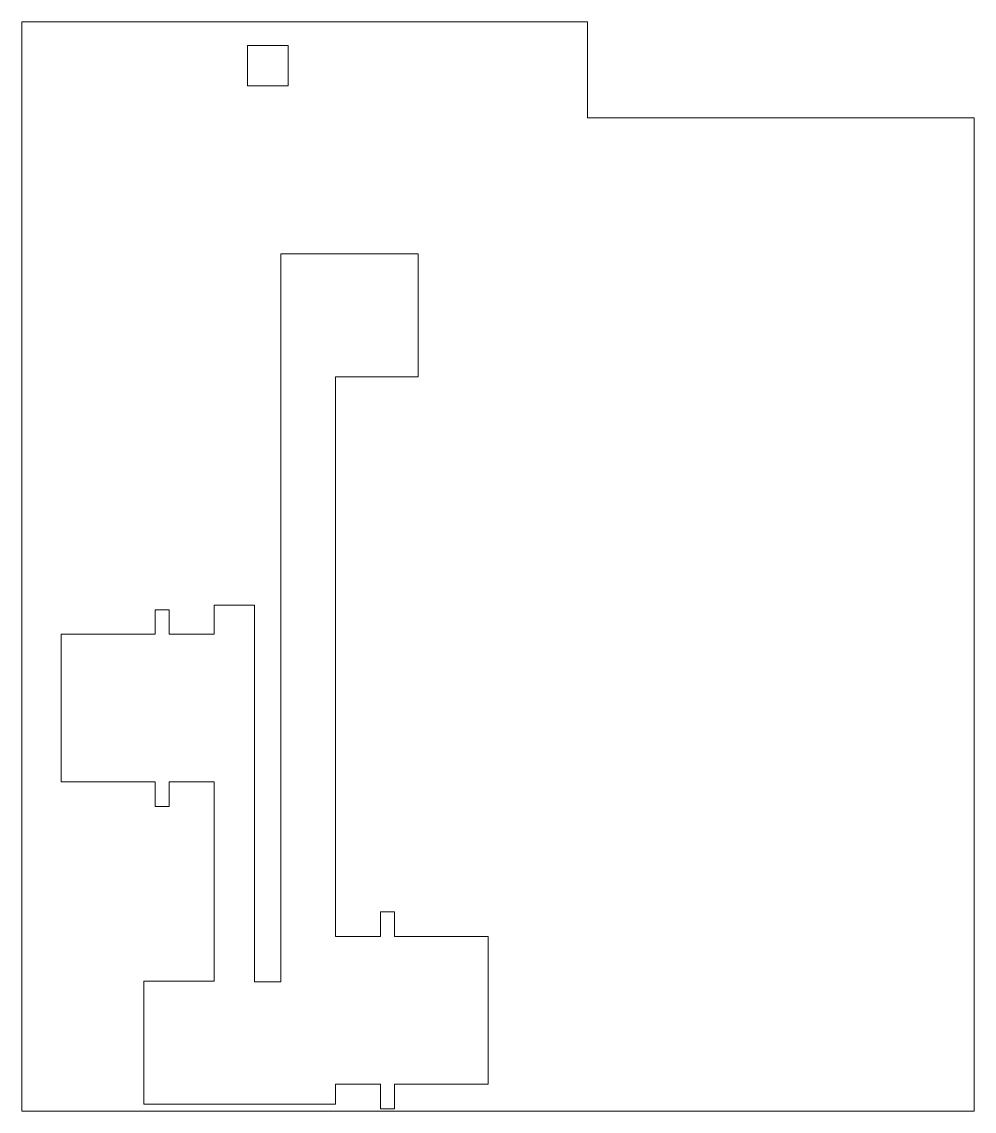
# Model space of a CAD drawing. Header units: millimetres. Extents: x -398 to -127, y -256 to 54.
import ezdxf

# ---------------------------------------------------------------- set-up
doc = ezdxf.new("R2010")
doc.units = ezdxf.units.MM

msp = doc.modelspace()

# ---------------------------------------------------------------- linework, layer by layer
at = {"color": 7, "linetype": 'Continuous', "lineweight": 15}
for p, q in [((-237, 54.4), (-398, 54.4)), ((-398, 54.4), (-398, -255.6)), ((-237, 27.09), (-237, 54.4)), ((-333.75, 36.15), (-333.75, 47.65)), ((-333.75, 47.65), (-322.25, 47.65)), ((-322.25, 47.65), (-322.25, 36.15)), ((-322.25, 36.15), (-333.75, 36.15)), ((-127, 27.09), (-237, 27.09)), ((-127, -255.6), (-127, 27.09)), ((-324.25, -218.8), (-324.25, -11.6)), ((-324.25, -11.6), (-285.25, -11.6)), ((-285.25, -11.6), (-285.25, -46.6)), ((-285.25, -46.6), (-308.75, -46.6)), ((-308.75, -46.6), (-308.75, -205.9)), ((-343.25, -119.9), (-343.25, -111.6)), ((-343.25, -111.6), (-331.75, -111.6)), ((-331.75, -111.6), (-331.75, -218.8)), ((-360.05, -119.9), (-360.05, -112.9)), ((-360.05, -112.9), (-356.05, -112.9)), ((-356.05, -112.9), (-356.05, -119.9)), ((-386.75, -161.9), (-386.75, -119.9)), ((-386.75, -119.9), (-360.05, -119.9)), ((-356.05, -119.9), (-343.25, -119.9)), ((-360.05, -161.9), (-386.75, -161.9)), ((-360.05, -168.9), (-360.05, -161.9)), ((-343.25, -161.9), (-356.05, -161.9)), ((-356.05, -161.9), (-356.05, -168.9)), ((-343.25, -218.6), (-343.25, -161.9)), ((-356.05, -168.9), (-360.05, -168.9)), ((-295.95, -205.9), (-295.95, -198.9)), ((-295.95, -198.9), (-291.95, -198.9)), ((-291.95, -198.9), (-291.95, -205.9)), ((-308.75, -205.9), (-295.95, -205.9)), ((-291.95, -205.9), (-265.25, -205.9)), ((-265.25, -205.9), (-265.25, -247.9)), ((-363.25, -253.6), (-363.25, -218.6)), ((-363.25, -218.6), (-343.25, -218.6)), ((-331.75, -218.8), (-324.25, -218.8)), ((-295.95, -247.9), (-308.75, -247.9)), ((-308.75, -247.9), (-308.75, -253.6)), ((-295.95, -254.9), (-295.95, -247.9)), ((-265.25, -247.9), (-291.95, -247.9)), ((-291.95, -247.9), (-291.95, -254.9)), ((-308.75, -253.6), (-363.25, -253.6)), ((-398, -255.6), (-127, -255.6)), ((-291.95, -254.9), (-295.95, -254.9))]:
    msp.add_line(p, q, dxfattribs=at)

doc.saveas('drawing.dxf')
